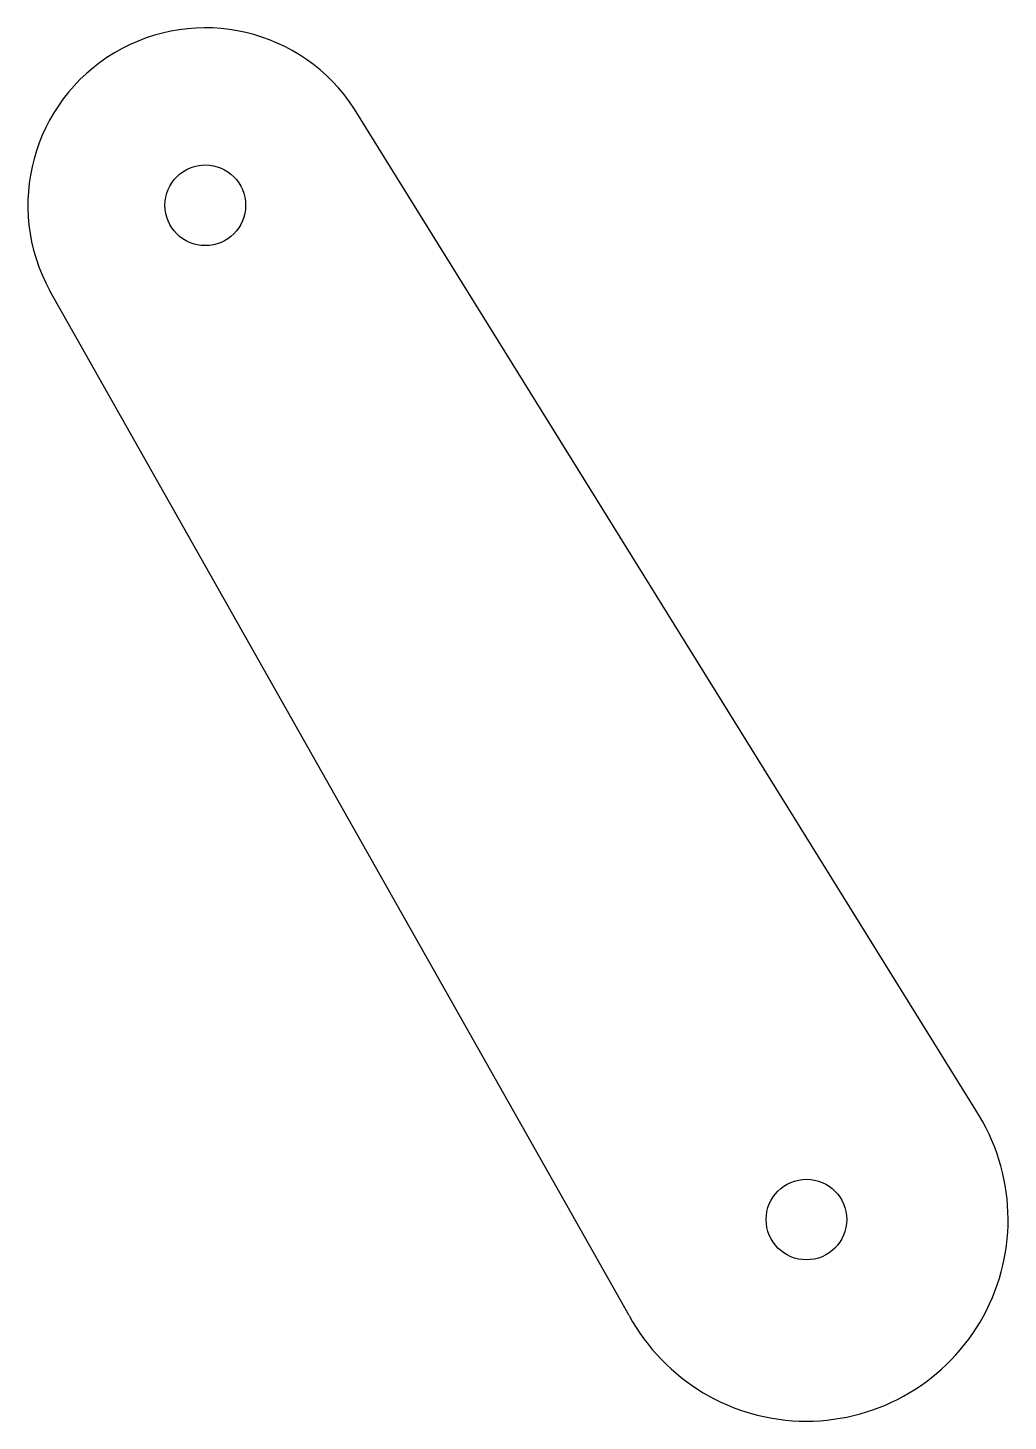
# Model space of a CAD drawing. Extents: x 6 to 127, y -9 to 164.
import ezdxf

# ---------------------------------------------------------------- set-up
doc = ezdxf.new("R2010")
doc.units = 0
doc.layers.get('0').update_dxf_attribs({"linetype": 'CONTINUOUS'})

msp = doc.modelspace()

# ---------------------------------------------------------------- linework, layer by layer
for p, q in [((123.49, 29.53), (46.42, 153.65)), ((80.51, 4.05), (8.66, 131.12))]:
    msp.add_line(p, q)
for centre in [(27.94, 141.72), (102.48, 15.97)]:
    msp.add_circle(centre, 5)
for centre, radius, start, end in [((27.94, 141.72), 22, 32.8456, 208.7873), ((102.48, 15.97), 25, 208.4769, 32.8456)]:
    msp.add_arc(centre, radius, start, end)

doc.saveas('drawing.dxf')
